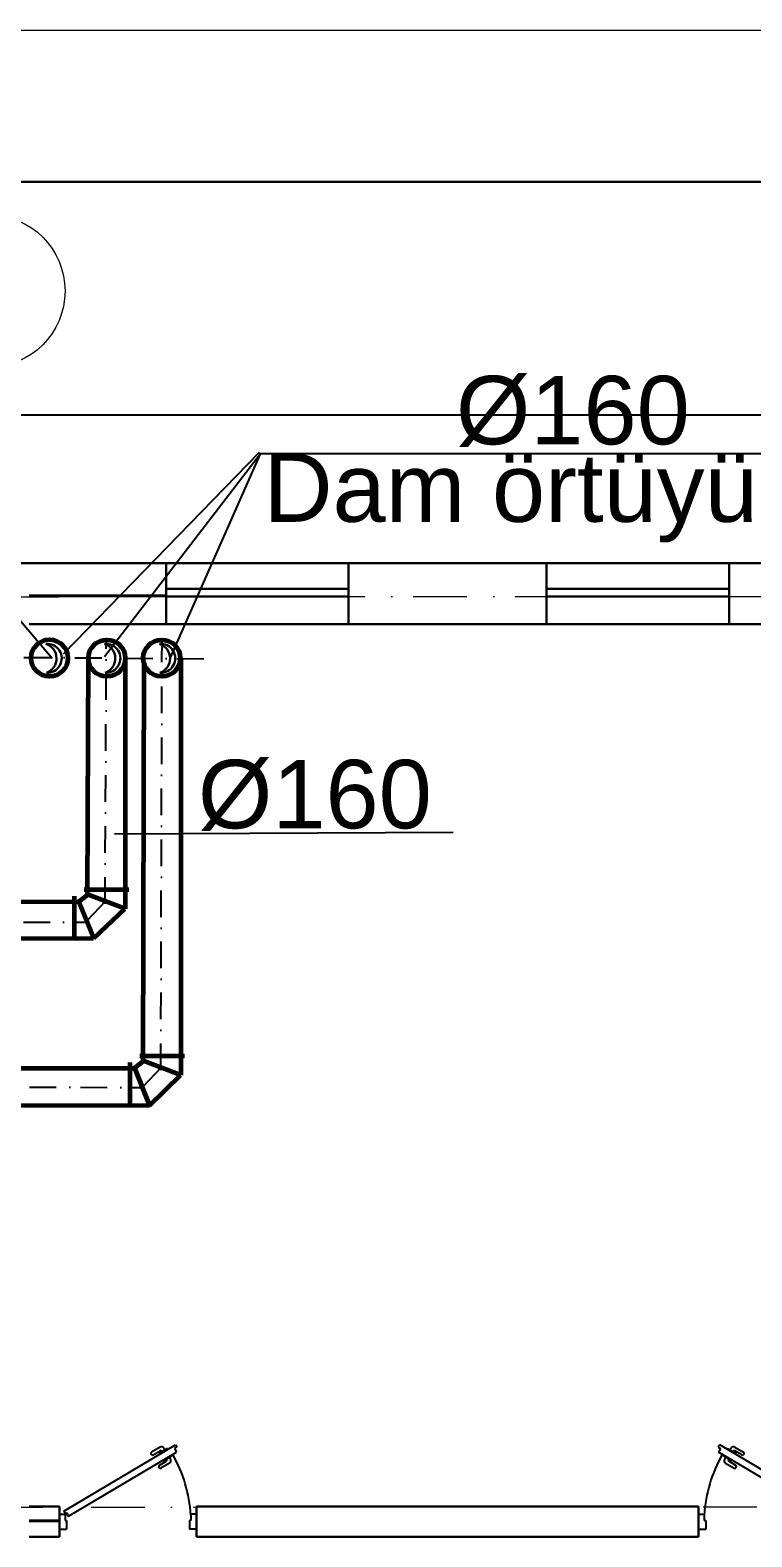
# Model space of a CAD drawing. Header units: millimetres. Extents: x 895788 to 1136524, y -21936 to 400945.
# Drawn here: x 1058603 to 1063347, y 179506 to 189410 of the extents above; entities that cross this region are included whole.
import ezdxf

# ---------------------------------------------------------------- set-up
doc = ezdxf.new("R2010")
doc.units = ezdxf.units.MM
doc.linetypes.add('Штрихпунктирная', pattern=[670.277762, 352.777767, -176.388884, 0, -141.111112])
for name, color, linetype, lineweight in [('ДВЕРИ', 7, 'Continuous', 5), ('невидимка_Ном._пера__241_Ном._пера__7', 7, 'Continuous', 60), ('оси_Ном._пера__1', 7, 'Continuous', 15)]:
    doc.layers.add(name, color=color, linetype=linetype, lineweight=lineweight)
doc.styles.get("Standard").update_dxf_attribs({"font": 'arial.ttf', "height": 400})

msp = doc.modelspace()

# ---------------------------------------------------------------- linework, layer by layer
at = {"lineweight": 30}
msp.add_line((1020488.296, 188411.871), (1099331.354, 188411.871), dxfattribs=at)
for p, q in [((1072130.618, 186880.032), (1026639.395, 186874.706)), ((1058823.622, 185310.475), (1060112.051, 186635.699)), ((1058747.764, 185279.889), (1057740.664, 186460.574)), ((1061384.64, 184135.841), (1059157.8, 184124.528)), ((1059098.833, 183683.204), (1058977.477, 183558.091)), ((1059464.829, 182589.916), (1059343.474, 182464.803))]:
    msp.add_line(p, q)
at = {"color": 7}
for p, q in [((1060117.195, 186625.747), (1059092.065, 185289.778)), ((1059526.808, 185285.221), (1060117.195, 186625.747)), ((1060112.359, 186627.306), (1064101.644, 186627.306))]:
    msp.add_line(p, q, dxfattribs=at)
at = {"color": 0, "lineweight": 30}
for p, q in [((1028597.151, 185905.584), (1069997.151, 185905.584)), ((1060696.974, 185905.584), (1059496.974, 185905.584)), ((1059496.974, 185905.584), (1059496.974, 185505.584)), ((1060696.974, 185505.584), (1060696.974, 185905.584)), ((1063197.151, 185905.584), (1061997.151, 185905.584)), ((1061997.151, 185905.584), (1061997.151, 185505.584)), ((1063197.151, 185505.584), (1063197.151, 185905.584)), ((1064097.346, 185505.584), (1058596.956, 185505.584)), ((1059496.974, 185505.584), (1060696.974, 185505.584)), ((1061997.151, 185505.584), (1063197.151, 185505.584)), ((1058596.956, 179705.579), (1058796.974, 179705.579)), ((1058796.974, 179705.579), (1058796.974, 179505.579)), ((1059696.974, 179705.579), (1059696.974, 179505.579)), ((1059696.974, 179705.579), (1062996.5, 179705.579)), ((1062996.5, 179705.579), (1062996.5, 179505.579)), ((1058796.974, 179505.579), (1058596.956, 179505.579)), ((1062996.5, 179505.579), (1059696.974, 179505.579))]:
    msp.add_line(p, q, dxfattribs=at)
at = {"color": 146, "lineweight": 30, "true_color": 0x105689}
for p, q in [((1059496.974, 185736.722), (1059496.974, 185686.722)), ((1060696.974, 185736.722), (1059496.974, 185736.722)), ((1060696.974, 185686.722), (1060696.974, 185736.722)), ((1061997.151, 185736.722), (1061997.151, 185686.722)), ((1063197.151, 185736.722), (1061997.151, 185736.722)), ((1063197.151, 185686.722), (1063197.151, 185736.722)), ((1059496.974, 185686.722), (1060696.974, 185686.722)), ((1061997.151, 185686.722), (1063197.151, 185686.722))]:
    msp.add_line(p, q, dxfattribs=at)
at = {"lineweight": 40}
for p, q in [((1059496.974, 185691.076), (1058596.956, 185691.076)), ((1058596.956, 179612.029), (1058796.974, 179612.029))]:
    msp.add_line(p, q, dxfattribs=at)
at = {"linetype": 'Штрихпунктирная', "ltscale": 0.5}
for p, q in [((1059096.053, 183665.8), (1059104.387, 185415.079)), ((1059462.049, 182572.512), (1059470.383, 185403.71)), ((1058562.482, 185287.015), (1059759.358, 185277.741)), ((1052860.02, 183556.999), (1058961.667, 183546.083)), ((1052564.384, 182462.847), (1059326.66, 182460.382))]:
    msp.add_line(p, q, dxfattribs=at)
at = {"color": 5, "lineweight": 60}
for p, q in [((1058981.135, 183726.543), (1058986.486, 185284.674)), ((1059229.283, 183633.396), (1059229.219, 185292.023)), ((1059347.131, 182633.255), (1059352.483, 185245.861)), ((1059595.28, 182540.108), (1059595.215, 185275.122)), ((1058923.356, 183681.625), (1058981.135, 183725.795)), ((1058958.641, 183761.52), (1059251.384, 183761.52)), ((1059228.088, 183633.396), (1058981.212, 183726.994)), ((1057706.407, 183676.216), (1058922.98, 183681.415)), ((1058892.183, 183716.212), (1058892.183, 183426.685)), ((1058923.356, 183681.625), (1059022.795, 183440.989)), ((1059022.795, 183440.989), (1059226.288, 183633.396)), ((1057706.145, 183436.326), (1059019.694, 183441.683)), ((1059324.637, 182668.231), (1059617.38, 182668.231)), ((1056437.769, 182588.646), (1059292.418, 182585.87)), ((1059258.179, 182622.924), (1059258.179, 182333.397)), ((1059289.353, 182588.336), (1059347.131, 182632.507)), ((1059289.353, 182588.336), (1059388.791, 182340.851)), ((1059594.084, 182540.108), (1059347.208, 182633.706)), ((1059388.791, 182340.851), (1059592.284, 182540.108)), ((1056440.726, 182346.347), (1059388.378, 182340.851))]:
    msp.add_line(p, q, dxfattribs=at)
for centre in [(1058731.03, 185282.428), (1059107.785, 185281.96), (1059468.155, 185281.96)]:
    msp.add_circle(centre, 121.127, dxfattribs=at)
at = {"color": 7, "lineweight": 30}
for centre, radius, start, end in [((1058716.018, 185280.773), 95.117, 266.506197, 95.6582404), ((1058677.31, 185280.042), 99.792, 289.2568481, 72.9075893), ((1059101.72, 185280.773), 95.117, 266.506197, 95.6582404), ((1059063.012, 185280.042), 99.792, 289.2568481, 72.9075893), ((1059462.09, 185280.773), 95.117, 266.506197, 95.6582404), ((1059423.382, 185280.042), 99.792, 289.2568481, 72.9075893)]:
    msp.add_arc(centre, radius, start, end, dxfattribs=at)
at = {"layer": 'ДВЕРИ', "color": 251, "lineweight": 25, "true_color": 0x636466}
for p, q in [((1058824.106, 179674.36), (1059557.908, 180110.29)), ((1058854.512, 179640.618), (1059565.341, 180062.895)), ((1059457.29, 180096.138), (1059400.656, 180062.494)), ((1059411.558, 180044.143), (1059457.506, 180071.439)), ((1059506.186, 180085.892), (1059450.382, 180052.741)), ((1059469.714, 180068.33), (1059471.516, 180065.296)), ((1059489.86, 180076.193), (1059481.705, 180089.921)), ((1059508.868, 180081.377), (1059506.186, 180085.892)), ((1059567.008, 180094.97), (1059551.692, 180085.871)), ((1059551.692, 180085.871), (1059565.339, 180062.899)), ((1059557.908, 180110.289), (1059567.008, 180094.97)), ((1063135.566, 180110.289), (1063126.466, 180094.97)), ((1063126.466, 180094.97), (1063141.783, 180085.871)), ((1063838.962, 179640.618), (1063128.133, 180062.895)), ((1063141.783, 180085.871), (1063128.135, 180062.899)), ((1063869.368, 179674.36), (1063135.567, 180110.29)), ((1063184.607, 180081.377), (1063187.289, 180085.892)), ((1063187.289, 180085.892), (1063243.092, 180052.741)), ((1063203.614, 180076.193), (1063211.769, 180089.921)), ((1063223.761, 180068.33), (1063221.958, 180065.296)), ((1063281.916, 180044.143), (1063235.968, 180071.439)), ((1063236.185, 180096.138), (1063292.818, 180062.494)), ((1059397.547, 180050.286), (1059399.35, 180047.251)), ((1059451.189, 179959.99), (1059449.386, 179963.025)), ((1059450.382, 180052.741), (1059453.065, 180048.226)), ((1059452.495, 179975.233), (1059498.443, 180002.529)), ((1059520.031, 179990.526), (1059463.397, 179956.881)), ((1059475.933, 180009.731), (1059479.039, 180004.504)), ((1059479.039, 180004.504), (1059534.842, 180037.655)), ((1059501.552, 180014.737), (1059500.173, 180017.059)), ((1059518.517, 180027.956), (1059526.248, 180014.942)), ((1059534.842, 180037.655), (1059531.712, 180042.922)), ((1063158.633, 180037.655), (1063161.762, 180042.922)), ((1063214.436, 180004.504), (1063158.633, 180037.655)), ((1063174.958, 180027.956), (1063167.226, 180014.942)), ((1063173.443, 179990.526), (1063230.077, 179956.881)), ((1063191.922, 180014.737), (1063193.302, 180017.059)), ((1063240.979, 179975.233), (1063195.031, 180002.529)), ((1063217.541, 180009.731), (1063214.436, 180004.504)), ((1063243.092, 180052.741), (1063240.41, 180048.226)), ((1063242.285, 179959.99), (1063244.088, 179963.025)), ((1063295.927, 180050.286), (1063294.124, 180047.251)), ((1058824.106, 179674.36), (1058831.93, 179661.189)), ((1058831.93, 179661.189), (1058839.589, 179665.739)), ((1058839.589, 179665.739), (1058854.512, 179640.618)), ((1058796.974, 179654.919), (1058832.605, 179654.919)), ((1058796.974, 179654.919), (1058832.605, 179654.919)), ((1058832.605, 179654.919), (1058832.605, 179613.614)), ((1058832.605, 179613.614), (1058841.513, 179613.614)), ((1058841.513, 179613.614), (1058841.513, 179556.072)), ((1059658.884, 179613.614), (1059649.976, 179613.614)), ((1059649.976, 179613.614), (1059649.976, 179555.44)), ((1059694.449, 179654.919), (1059658.884, 179654.919)), ((1059658.884, 179654.919), (1059658.884, 179613.614)), ((1062999.025, 179654.919), (1063034.59, 179654.919)), ((1063034.59, 179654.919), (1063034.59, 179613.614)), ((1063034.59, 179613.614), (1063043.498, 179613.614)), ((1063043.498, 179613.614), (1063043.498, 179555.44)), ((1058796.974, 179555.44), (1058841.513, 179555.44)), ((1059694.449, 179555.44), (1059649.976, 179555.44)), ((1062999.025, 179555.44), (1063043.498, 179555.44))]:
    msp.add_line(p, q, dxfattribs=at)
for centre, radius, start, end in [((1059405.205, 180054.836), 8.908, 120.7132922, 210.7132922), ((1059466.389, 180080.822), 17.816, 30.7132922, 120.7132922), ((1059462.055, 180063.781), 8.908, 30.7132922, 120.7132922), ((1063227.086, 180080.822), 17.816, 59.2867078, 149.2867078), ((1063231.419, 180063.781), 8.908, 59.2867078, 149.2867078), ((1063288.269, 180054.836), 8.908, 329.2867078, 59.2867078), ((1059407.008, 180051.801), 8.908, 210.7132922, 300.7132922), ((1059457.045, 179967.574), 8.908, 120.7132922, 210.7132922), ((1059493.894, 180010.187), 8.908, 300.7132922, 30.7132922), ((1059510.932, 180005.842), 17.816, 300.7132922, 30.7132922), ((1058739.182, 179593.475), 921.529, 3.4076549, 29.5705889), ((1063954.292, 179593.475), 921.529, 150.4294111, 176.5923451), ((1063182.543, 180005.842), 17.816, 149.2867078, 239.2867078), ((1063199.581, 180010.187), 8.908, 149.2867078, 239.2867078), ((1063236.43, 179967.574), 8.908, 329.2867078, 59.2867078), ((1063286.466, 180051.801), 8.908, 239.2867078, 329.2867078), ((1059458.847, 179964.54), 8.908, 210.7132922, 300.7132922), ((1063234.627, 179964.54), 8.908, 239.2867078, 329.2867078)]:
    msp.add_arc(centre, radius, start, end, dxfattribs=at)
at = {"layer": 'невидимка_Ном._пера__241_Ном._пера__7', "linetype": 'Continuous', "lineweight": 20}
msp.add_line((1016496.242, 189409.884), (1100329.368, 189409.884), dxfattribs=at)
at = {"layer": 'оси_Ном._пера__1', "linetype": 'Штрихпунктирная'}
for p, q in [((1022239.37, 185669.263), (1070427.837, 185691.076)), ((1022133.561, 179687.711), (1070432.809, 179705.865))]:
    msp.add_line(p, q, dxfattribs=at)
at = {"layer": 'оси_Ном._пера__1', "linetype": 'Continuous'}
msp.add_circle((1058332.78, 187695.061), 500, dxfattribs=at)

# ---------------------------------------------------------------- texts
for s, p in [('Ø160', (1061401.961, 186687.137)), ('Dam örtüyünə', (1060137.165, 186177.756)), ('Ø160', (1059706.277, 184162.927))]:
    msp.add_text(s, height=450).set_placement(p)

doc.saveas('drawing.dxf')
